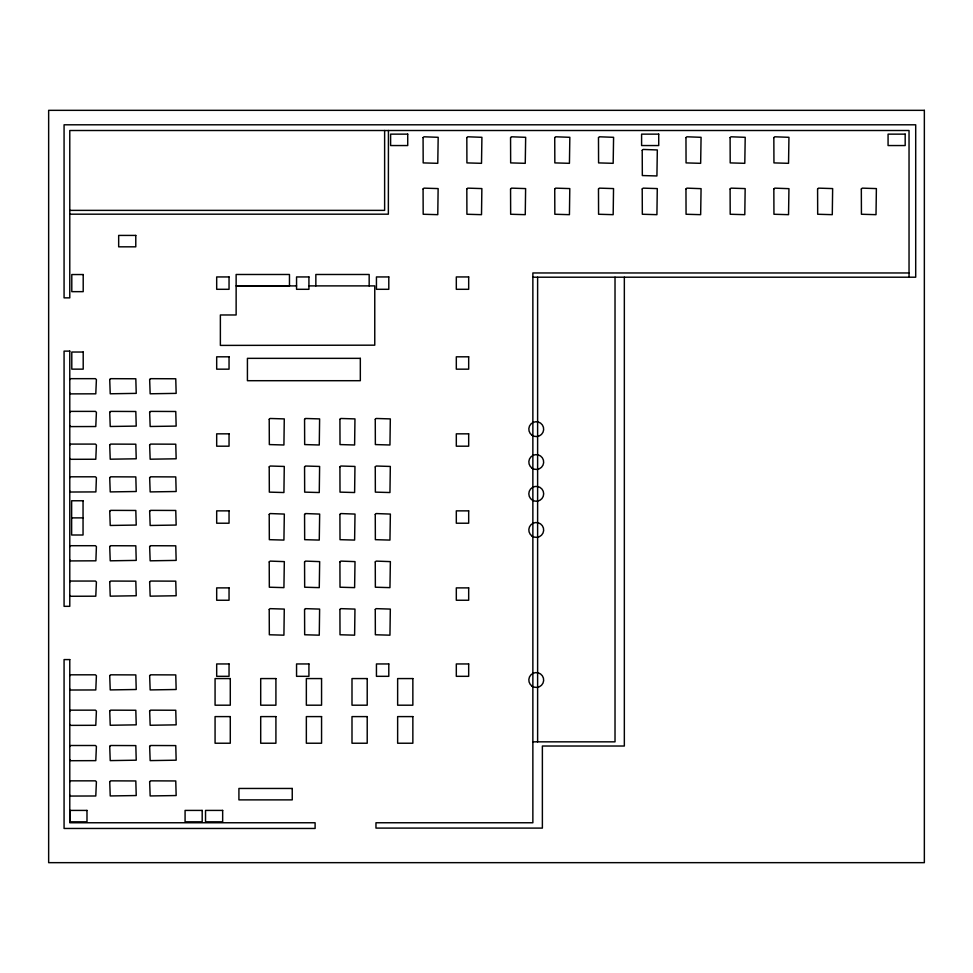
<?xml version="1.0" encoding="UTF-8"?>
<svg xmlns="http://www.w3.org/2000/svg" width="973" height="973" viewBox="0 0 973 973"><rect width="100%" height="100%" fill="white"/><g stroke="black" fill="none" stroke-linecap="round" stroke-linejoin="round"><path stroke-width="1.46" d="M388.434 130.504L388.361 214.182L69.776 214.182M69.776 379.628L70.725 378.667L95.451 378.667L96.4 379.628L95.792 393.822L70.725 393.883L69.776 393.019M69.776 412.333L70.725 411.384L95.451 411.384L96.4 412.333L95.792 426.527L70.725 426.6L69.776 425.736M69.776 445.05L70.725 444.089L95.451 444.089L96.4 445.05L95.792 459.244L70.725 459.305L69.776 458.441M69.776 477.755L70.725 476.806L95.451 476.806L96.4 477.755L95.889 491.912L70.725 492.022L69.776 491.073M69.776 546.656L70.725 545.707L95.451 545.707L96.4 546.656L95.889 560.813L70.725 560.922L69.776 559.974M69.776 582L70.725 581.051L95.451 581.051L96.4 582L95.792 596.194L70.725 596.267L69.776 595.403M69.776 675.761L70.725 674.812L95.451 674.812L96.4 675.761L95.792 689.954L70.725 690.015L69.776 689.066M69.776 711.105L70.725 710.156L95.451 710.156L96.4 711.105L95.792 725.299L70.725 725.371L69.776 724.496M69.776 746.449L70.725 745.5L95.451 745.5L96.4 746.449L95.792 760.643L70.725 760.716L69.776 759.767M69.776 781.793L70.725 780.845L95.451 780.845L96.4 781.793L95.792 795.987L70.725 796.06L69.776 795.196M69.776 210.375L384.627 210.375L384.627 130.504M909.037 272.963L532.863 272.963L532.863 822.757L375.967 822.757L375.967 828.096L542.375 828.096L542.375 746.023L624.338 746.023L624.338 277.208M532.863 277.208L915.702 277.208L915.702 124.799L64.072 124.799L64.072 297.86L69.776 297.86L69.776 130.504L909.037 130.504L909.037 277.208M308.928 285.892L374.763 285.892L374.763 345.172L220.372 345.403L220.372 314.972L236.135 314.972L236.135 274.483L289.468 274.483L289.468 285.892L236.135 285.892L296.558 285.916M71.637 517.879L83.046 517.879M532.863 741.84L615.021 741.84L615.021 277.208M537.619 277.208L537.619 741.84M369.168 285.892L369.168 274.483L315.848 274.483L315.848 285.892M109.718 379.543L110.229 393.785L136.232 393.372L135.819 378.777L110.667 378.667L109.73 379.446M109.718 412.248L110.229 426.49L136.232 426.089L135.819 411.494L110.667 411.384L109.718 412.248M109.718 444.965L110.229 459.207L136.232 458.794L135.819 444.199L110.667 444.089L109.718 444.965M109.718 477.67L110.229 491.912L136.232 491.511L135.819 476.916L110.667 476.806L109.718 477.67M109.718 511.226L110.229 525.469L136.232 525.055L135.819 510.46L110.667 510.363L109.718 511.226M109.718 546.571L110.229 560.813L136.232 560.399L135.819 545.817L110.667 545.707L109.73 546.485M109.718 581.915L110.229 596.157L136.232 595.756L135.819 581.161L110.667 581.051L109.718 581.915M109.718 675.676L110.229 689.918L136.232 689.504L135.819 674.909L110.667 674.812L109.73 675.578M109.718 711.02L110.229 725.262L136.232 724.849L135.819 710.254L110.667 710.156L109.718 711.02M109.718 746.364L110.229 760.606L136.232 760.193L135.819 745.598L110.667 745.5L109.73 746.279M109.718 781.708L110.229 795.95L136.232 795.549L135.819 780.954L110.667 780.845L109.718 781.708M149.647 379.543L150.158 393.785L176.162 393.372L175.76 378.777L150.596 378.667L149.66 379.446M149.647 412.248L150.158 426.49L176.162 426.089L175.76 411.494L150.596 411.384L149.647 412.248M149.647 444.965L150.158 459.207L176.162 458.794L175.76 444.199L150.596 444.089L149.647 444.965M149.647 477.67L150.158 491.912L176.162 491.511L175.76 476.916L150.596 476.806L149.647 477.67M149.647 511.226L150.158 525.469L176.162 525.055L175.76 510.46L150.596 510.363L149.647 511.226M149.647 546.571L150.158 560.813L176.162 560.399L175.76 545.817L150.596 545.707L149.66 546.485M149.647 581.915L150.158 596.157L176.162 595.756L175.76 581.161L150.596 581.051L149.647 581.915M149.647 675.676L150.158 689.918L176.162 689.504L175.76 674.909L150.596 674.812L149.66 675.578M149.647 711.02L150.158 725.262L176.162 724.849L175.76 710.254L150.596 710.156L149.647 711.02M149.647 746.364L150.158 760.606L176.162 760.193L175.76 745.598L150.596 745.5L149.66 746.279M149.647 781.708L150.158 795.95L176.162 795.549L175.76 780.954L150.596 780.845L149.647 781.708M269.217 419.339L269.326 444.576L283.921 444.989L284.274 418.901L270.166 418.475L269.229 419.254M269.217 466.882L269.326 492.131L283.921 492.533L284.274 466.444L270.166 466.018L269.217 466.882M269.217 514.425L269.326 539.674L283.921 540.076L284.323 514.072L270.166 513.562L269.217 514.425M269.217 561.968L269.326 587.218L283.921 587.631L284.323 561.616L270.166 561.105L269.229 561.883M269.217 609.512L269.326 634.761L283.921 635.174L284.274 609.086L270.166 608.648L269.229 609.426M304.561 419.339L304.671 444.576L319.266 444.989L319.618 418.901L305.51 418.475L304.573 419.254M304.561 466.882L304.671 492.131L319.266 492.533L319.618 466.444L305.51 466.018L304.561 466.882M304.561 514.425L304.671 539.674L319.266 540.076L319.667 514.072L305.51 513.562L304.561 514.425M304.561 561.968L304.671 587.218L319.266 587.631L319.667 561.616L305.51 561.105L304.573 561.883M304.561 609.512L304.671 634.761L319.266 635.174L319.618 609.086L305.51 608.648L304.573 609.426M339.918 419.339L340.015 444.576L354.61 444.989L354.963 418.901L340.854 418.475L339.93 419.254M339.918 466.882L340.015 492.131L354.61 492.533L354.963 466.444L340.854 466.018L339.918 466.882M339.918 514.425L340.015 539.674L354.61 540.076L355.011 514.072L340.854 513.562L339.918 514.425M339.918 561.968L340.015 587.218L354.61 587.631L355.011 561.616L340.854 561.105L339.93 561.883M339.918 609.512L340.015 634.761L354.61 635.174L354.963 609.086L340.854 608.648L339.93 609.426M375.262 419.339L375.359 444.576L389.954 444.989L390.319 418.901L376.21 418.475L375.274 419.254M375.262 466.882L375.359 492.131L389.954 492.533L390.319 466.444L376.21 466.018L375.262 466.882M375.262 514.425L375.359 539.674L389.954 540.076L390.368 514.072L376.21 513.562L375.262 514.425M375.262 561.968L375.359 587.218L389.954 587.631L390.368 561.616L376.21 561.105L375.274 561.883M375.262 609.512L375.359 634.761L389.954 635.174L390.319 609.086L376.21 608.648L375.274 609.426M423.073 137.667L423.182 162.905L437.777 163.318L438.178 137.315L424.021 136.792L423.085 137.57M423.073 189.005L423.182 214.255L437.777 214.668L438.13 188.58L424.021 188.142L423.085 188.92M466.821 137.667L466.918 162.905L481.513 163.318L481.915 137.315L467.758 136.792L466.833 137.57M466.821 189.005L466.918 214.255L481.513 214.668L481.866 188.58L467.758 188.142L466.833 188.92M510.557 137.667L510.655 162.905L525.25 163.318L525.663 137.315L511.506 136.792L510.57 137.57M510.557 189.005L510.655 214.255L525.25 214.668L525.615 188.58L511.506 188.142L510.57 188.92M554.732 137.667L554.841 162.905L569.436 163.318L569.837 137.315L555.68 136.792L554.744 137.57M554.732 189.005L554.841 214.255L569.436 214.668L569.789 188.58L555.68 188.142L554.744 188.92M598.48 137.667L598.577 162.905L613.172 163.318L613.586 137.315L599.429 136.792L598.492 137.57M598.48 189.005L598.577 214.255L613.172 214.668L613.537 188.58L599.429 188.142L598.492 188.92M642.216 150.304L642.326 175.554L656.921 175.955L657.322 149.951L643.165 149.441L642.216 150.304M642.216 189.005L642.326 214.255L656.921 214.668L657.274 188.58L643.165 188.142L642.229 188.92M685.965 137.667L686.062 162.905L700.657 163.318L701.071 137.315L686.914 136.792L685.977 137.57M685.965 189.005L686.062 214.255L700.657 214.668L701.071 188.665L686.914 188.142L685.977 188.92M730.103 137.667L730.2 162.905L744.795 163.318L745.209 137.315L731.051 136.792L730.115 137.57M730.103 189.005L730.2 214.255L744.795 214.668L745.16 188.58L731.051 188.142L730.115 188.92M773.839 137.667L773.949 162.905L788.544 163.318L788.945 137.315L774.788 136.792L773.851 137.57M773.839 189.005L773.949 214.255L788.544 214.668L788.945 188.665L774.788 188.142L773.851 188.92M817.588 189.005L817.685 214.255L832.28 214.668L832.645 188.58L818.536 188.142L817.6 188.92M861.324 189.005L861.433 214.255L876.016 214.668L876.381 188.58L862.273 188.142L861.324 189.005M924.35 110.338L48.65 110.338L48.65 862.662L924.35 862.662L924.35 110.338M407.723 134.14L390.611 134.14L390.611 145.549L407.723 145.549L407.723 134.14M658.721 134.14L641.596 134.14L641.596 145.549L658.721 145.549L658.721 134.14M905.182 134.14L888.069 134.14L888.069 145.549L905.182 145.549L905.182 134.14M135.782 235.417L118.67 235.417L118.67 246.826L135.782 246.826L135.782 235.417M83.204 274.544L71.795 274.544L71.795 291.657L83.204 291.657L83.204 274.544M229.044 276.94L216.687 276.94L216.687 289.297L229.044 289.297L229.044 276.94M308.928 276.94L296.558 276.94L296.558 289.297L308.928 289.297L308.928 276.94M388.799 276.94L376.442 276.94L376.442 289.297L388.799 289.297L388.799 276.94M468.682 276.94L456.313 276.94L456.313 289.297L468.682 289.297L468.682 276.94M69.776 351.119L64.072 351.119L64.072 606.325L69.776 606.325L69.776 351.119M83.204 352.031L71.795 352.031L71.795 369.144L83.204 369.144L83.204 352.031M229.044 356.811L216.687 356.811L216.687 369.168L229.044 369.168L229.044 356.811M468.682 356.811L456.313 356.811L456.313 369.168L468.682 369.168L468.682 356.811M360.326 358.344L247.422 358.344L247.422 380.698L360.326 380.698L360.326 358.344M229.044 433.836L216.687 433.836L216.687 446.193L229.044 446.193L229.044 433.836M468.682 433.836L456.313 433.836L456.313 446.193L468.682 446.193L468.682 433.836M83.046 500.767L71.637 500.767L71.637 535.004L83.046 535.004L83.046 500.767M229.044 510.861L216.687 510.861L216.687 523.219L229.044 523.219L229.044 510.861M468.682 510.861L456.313 510.861L456.313 523.219L468.682 523.219L468.682 510.861M229.044 587.887L216.687 587.887L216.687 600.244L229.044 600.244L229.044 587.887M468.682 587.887L456.313 587.887L456.313 600.244L468.682 600.244L468.682 587.887M69.776 659.585L64.072 659.585L64.072 828.461L315.106 828.461L315.106 822.757L69.776 822.757L69.776 659.585M229.044 663.951L216.687 663.951L216.687 676.32L229.044 676.32L229.044 663.951M308.928 663.951L296.558 663.951L296.558 676.32L308.928 676.32L308.928 663.951M388.799 663.951L376.442 663.951L376.442 676.32L388.799 676.32L388.799 663.951M468.682 663.951L456.313 663.951L456.313 676.32L468.682 676.32L468.682 663.951M230.285 678.57L215.069 678.57L215.069 705.194L230.285 705.194L230.285 678.57M275.918 678.57L260.703 678.57L260.703 705.194L275.918 705.194L275.918 678.57M321.564 678.57L306.349 678.57L306.349 705.194L321.564 705.194L321.564 678.57M367.21 678.57L351.995 678.57L351.995 705.194L367.21 705.194L367.21 678.57M412.856 678.57L397.641 678.57L397.641 705.194L412.856 705.194L412.856 678.57M230.285 716.602L215.069 716.602L215.069 743.226L230.285 743.226L230.285 716.602M275.918 716.602L260.703 716.602L260.703 743.226L275.918 743.226L275.918 716.602M321.564 716.602L306.349 716.602L306.349 743.226L321.564 743.226L321.564 716.602M367.21 716.602L351.995 716.602L351.995 743.226L367.21 743.226L367.21 716.602M412.856 716.602L397.641 716.602L397.641 743.226L412.856 743.226L412.856 716.602M292.241 788.458L238.92 788.458L238.92 799.879L292.241 799.879L292.241 788.458M86.986 810.412L69.874 810.412L69.874 821.82L86.986 821.82L86.986 810.412M202.189 810.412L185.077 810.412L185.077 821.82L202.189 821.82L202.189 810.412M222.659 810.412L205.534 810.412L205.534 821.82L222.659 821.82L222.659 810.412M531.976 686.087A7.419 7.419 0 0 0 543.639 680.686A7.419 7.419 0 0 0 533.131 673.28A7.419 7.419 0 0 0 531.976 686.087M531.976 536.026A7.419 7.419 0 0 0 543.639 530.626A7.419 7.419 0 0 0 533.131 523.219A7.419 7.419 0 0 0 531.976 536.026M532.535 500.244A7.419 7.419 0 0 0 543.676 493.81A7.419 7.419 0 0 0 532.535 487.388A7.419 7.419 0 0 0 532.535 500.244M531.976 468.11A7.419 7.419 0 0 0 543.639 462.71A7.419 7.419 0 0 0 533.131 455.315A7.419 7.419 0 0 0 531.976 468.11M531.976 435.223A7.419 7.419 0 0 0 543.639 429.823A7.419 7.419 0 0 0 533.131 422.416A7.419 7.419 0 0 0 531.976 435.223"/></g></svg>
